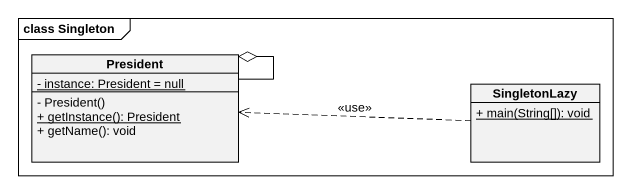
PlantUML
@startuml
mainframe class Singleton
hide circle
hide empty members
skinparam classAttributeIconSize 0
class President {
  {static} - instance: President = null
  - President()
  {static} + getInstance(): President
  + getName(): void
}
class SingletonLazy {
  {static} + main(String[]): void
}
President --o President
SingletonLazy .left.> President : <<use>>
@enduml
